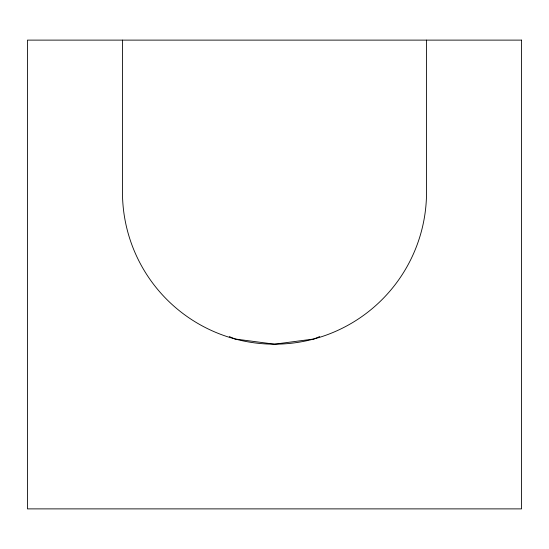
<?xml version="1.0" encoding="UTF-8"?>
<svg xmlns="http://www.w3.org/2000/svg" width="549" height="549" viewBox="0 0 549 549"><rect width="100%" height="100%" fill="white"/><g stroke="black" fill="none" stroke-linecap="round" stroke-linejoin="round"><path stroke-width="0.82" d="M319.683 336.585L313.85 339.001L274.5 344.182L235.15 339.001L229.317 336.585M426.532 40.118L426.532 192.15A152.032 152.032 0 0 1 274.5 344.182A152.032 152.032 0 0 1 122.468 192.15L122.468 40.118M521.55 40.118L27.45 40.118L27.45 508.882L521.55 508.882L521.55 40.118"/></g></svg>
